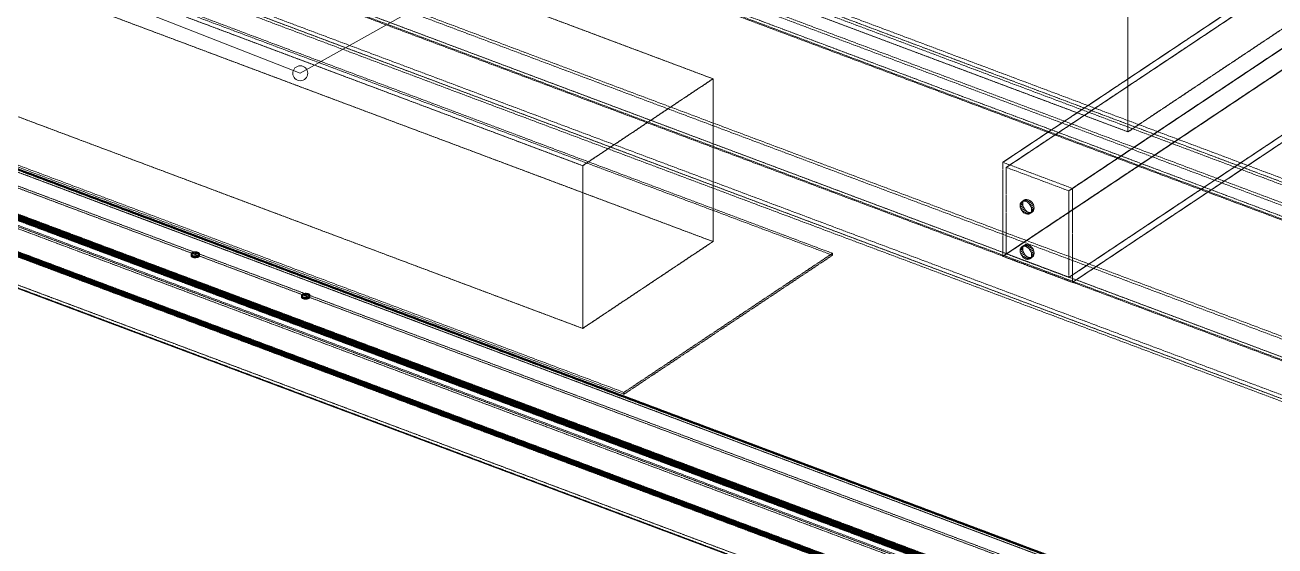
# Model space of a CAD drawing. Header units: millimetres. Extents: x 50 to 612415, y 2 to 4150.
# Drawn here: x 530741 to 531660, y 1483 to 1866 of the extents above; entities that cross this region are included whole.
import ezdxf

# ---------------------------------------------------------------- set-up
doc = ezdxf.new("R2010")
doc.units = ezdxf.units.MM
doc.linetypes.add('DASHED', pattern=[1.524, 1.27, -0.254])
doc.layers.add('DIM', color=7, linetype='Continuous', lineweight=13)
doc.layers.add('HIDDEN', color=8, linetype='DASHED', lineweight=13)

msp = doc.modelspace()

# ---------------------------------------------------------------- linework, layer by layer
at = {"layer": 'DIM'}
msp.add_lwpolyline([(530943.403, 1830.646), (532800, 2870), (532900, 2870)], dxfattribs=at)
at = {"layer": 'DIM', "color": 34, "true_color": 0xa85920}
msp.add_lwpolyline([(530943.403, 1830.646), (530240.731, 2105.558), (530245.522, 2108.752)], dxfattribs=at)
at = {"layer": 'DIM'}
msp.add_circle((530943.403, 1830.646), 5.5, dxfattribs=at)
at = {"layer": 'HIDDEN', "color": 253, "true_color": 0xaab5af}
for p, q in [((529513.529, 2555.506), (531960.617, 1637.848)), ((529513.529, 2555.506), (531960.617, 1637.848)), ((531962.533, 1641.892), (529515.446, 2559.549)), ((531962.533, 1641.892), (529515.446, 2559.549)), ((531962.533, 1639.126), (529515.446, 2556.783)), ((529515.446, 2556.783), (531962.533, 1639.126)), ((531962.533, 1639.126), (529515.446, 2556.783)), ((529515.446, 2556.783), (531962.533, 1639.126)), ((531977.756, 1616.207), (529496.39, 2546.72)), ((531977.756, 1616.207), (529496.39, 2546.72)), ((529498.306, 2547.997), (531979.673, 1617.485)), ((529498.306, 2547.997), (531979.673, 1617.485)), ((529486.7, 2540.386), (531933.787, 1622.728)), ((529486.7, 2540.386), (531933.787, 1622.728)), ((531935.704, 1624.006), (529488.617, 2541.663)), ((529488.617, 2541.663), (531935.704, 1624.006)), ((529488.617, 2541.663), (531935.704, 1624.006)), ((531935.704, 1624.006), (529488.617, 2541.663)), ((531935.704, 1621.239), (529488.617, 2538.897)), ((531935.704, 1621.239), (529488.617, 2538.897)), ((531867.736, 1561.266), (529610.243, 2407.826)), ((531867.736, 1561.266), (529610.243, 2407.826)), ((529608.326, 2406.549), (531865.82, 1559.989)), ((529608.326, 2406.549), (531865.82, 1559.989)), ((531865.82, 1544.775), (529608.326, 2391.335)), ((531865.82, 1544.775), (529608.326, 2391.335)), ((531867.736, 1546.053), (529610.243, 2392.613)), ((529610.243, 2392.613), (531867.736, 1546.053)), ((529610.243, 2392.613), (531867.736, 1546.053)), ((531867.736, 1546.053), (529610.243, 2392.613)), ((529610.243, 2389.847), (531867.736, 1543.287)), ((529610.243, 2389.847), (531867.736, 1543.287)), ((529583.413, 2374.727), (531840.907, 1528.167)), ((529583.413, 2374.727), (531840.907, 1528.167)), ((529583.413, 2371.961), (531840.907, 1525.401)), ((531840.907, 1525.401), (529583.413, 2371.961)), ((529583.413, 2371.961), (531840.907, 1525.401)), ((531840.907, 1525.401), (529583.413, 2371.961)), ((531838.99, 1524.123), (529581.497, 2370.683)), ((531838.99, 1524.123), (529581.497, 2370.683)), ((531659.202, 1413.758), (529157.051, 2352.065)), ((529157.051, 2352.065), (531659.202, 1413.758)), ((531659.466, 1413.928), (529157.385, 2352.208)), ((529157.385, 2352.208), (531659.466, 1413.928)), ((531659.649, 1414.033), (529157.777, 2352.235)), ((529157.777, 2352.235), (531659.649, 1414.033)), ((531659.745, 1414.069), (529158.212, 2352.144)), ((529158.212, 2352.144), (531659.745, 1414.069)), ((531659.749, 1414.034), (529158.672, 2351.938)), ((529158.672, 2351.938), (531659.749, 1414.034)), ((529158.771, 2349.346), (531657.483, 1412.328)), ((531657.483, 1412.328), (529158.771, 2349.346)), ((529158.789, 2349.354), (531657.498, 1412.338)), ((531657.498, 1412.338), (529158.789, 2349.354)), ((529158.81, 2349.356), (531657.509, 1412.345)), ((531657.509, 1412.345), (529158.81, 2349.356)), ((529158.834, 2349.353), (531657.515, 1412.348)), ((531657.515, 1412.348), (529158.834, 2349.353)), ((529158.859, 2349.344), (531657.518, 1412.347)), ((531657.518, 1412.347), (529158.859, 2349.344)), ((529158.885, 2349.33), (531657.515, 1412.343)), ((531657.515, 1412.343), (529158.885, 2349.33)), ((529158.911, 2349.31), (531657.508, 1412.336)), ((531657.508, 1412.336), (529158.911, 2349.31)), ((529158.936, 2349.286), (531657.497, 1412.326)), ((531657.497, 1412.326), (529158.936, 2349.286)), ((529158.96, 2349.259), (531657.482, 1412.313)), ((531657.482, 1412.313), (529158.96, 2349.259)), ((529158.981, 2349.228), (531657.464, 1412.297)), ((531657.464, 1412.297), (529158.981, 2349.228)), ((531659.662, 1413.93), (529159.141, 2351.625)), ((529159.141, 2351.625), (531659.662, 1413.93)), ((531659.486, 1413.761), (529159.6, 2351.218)), ((529159.6, 2351.218), (531659.486, 1413.761)), ((531659.23, 1413.533), (529160.031, 2350.732)), ((529160.031, 2350.732), (531659.23, 1413.533)), ((531658.901, 1413.255), (529160.418, 2350.186)), ((529160.418, 2350.186), (531658.901, 1413.255)), ((529168.61, 2334), (531647.835, 1404.29)), ((531647.835, 1404.29), (529168.61, 2334)), ((531649.273, 1405.248), (529170.047, 2334.958)), ((529170.047, 2334.958), (531649.273, 1405.248)), ((531626.124, 1391.622), (529124.988, 2329.549)), ((529124.988, 2329.549), (531626.124, 1391.622)), ((531626.569, 1391.955), (529125.001, 2330.043)), ((529125.001, 2330.043), (531626.569, 1391.955)), ((529125.061, 2329.004), (531625.669, 1391.276)), ((531625.669, 1391.276), (529125.061, 2329.004)), ((531626.988, 1392.261), (529125.1, 2330.469)), ((529125.1, 2330.469), (531626.988, 1392.261)), ((529125.217, 2328.429), (531625.221, 1390.927)), ((531625.221, 1390.927), (529125.217, 2328.429)), ((531627.367, 1392.529), (529125.282, 2330.811)), ((529125.282, 2330.811), (531627.367, 1392.529)), ((529125.452, 2327.844), (531624.797, 1390.59)), ((531624.797, 1390.59), (529125.452, 2327.844)), ((531627.69, 1392.75), (529125.539, 2331.057)), ((529125.539, 2331.057), (531627.69, 1392.75)), ((529125.756, 2327.27), (531624.41, 1390.275)), ((531624.41, 1390.275), (529125.756, 2327.27)), ((529126.119, 2326.728), (531624.076, 1389.995)), ((531624.076, 1389.995), (529126.119, 2326.728)), ((529126.527, 2326.238), (531623.806, 1389.759)), ((531623.806, 1389.759), (529126.527, 2326.238)), ((529126.966, 2325.818), (531623.61, 1389.576)), ((531623.61, 1389.576), (529126.966, 2325.818)), ((529127.224, 2328.243), (531625.873, 1391.25)), ((531625.873, 1391.25), (529127.224, 2328.243)), ((529127.225, 2328.274), (531625.901, 1391.271)), ((531625.901, 1391.271), (529127.225, 2328.274)), ((531625.844, 1391.228), (529127.229, 2328.209)), ((529127.229, 2328.209), (531625.844, 1391.228)), ((529127.231, 2328.301), (531625.927, 1391.29)), ((531625.927, 1391.29), (529127.231, 2328.301)), ((531625.816, 1391.206), (529127.238, 2328.173)), ((529127.238, 2328.173), (531625.816, 1391.206)), ((529127.242, 2328.322), (531625.95, 1391.306)), ((531625.95, 1391.306), (529127.242, 2328.322)), ((531625.79, 1391.185), (529127.253, 2328.137)), ((529127.253, 2328.137), (531625.79, 1391.185)), ((529127.258, 2328.337), (531625.971, 1391.32)), ((531625.971, 1391.32), (529127.258, 2328.337)), ((531625.766, 1391.166), (529127.272, 2328.101)), ((529127.272, 2328.101), (531625.766, 1391.166)), ((531625.745, 1391.148), (529127.295, 2328.067)), ((529127.295, 2328.067), (531625.745, 1391.148)), ((531625.728, 1391.133), (529127.32, 2328.036)), ((529127.32, 2328.036), (531625.728, 1391.133)), ((531625.716, 1391.122), (529127.348, 2328.01)), ((529127.348, 2328.01), (531625.716, 1391.122)), ((531625.708, 1391.114), (529127.376, 2327.989)), ((529127.376, 2327.989), (531625.708, 1391.114)), ((529127.42, 2325.481), (531623.496, 1389.453)), ((531623.496, 1389.453), (529127.42, 2325.481)), ((529325.486, 2245.305), (531632.771, 1380.073)), ((531632.771, 1380.073), (529325.486, 2245.305)), ((531634.208, 1381.031), (529326.924, 2246.263)), ((529326.924, 2246.263), (531634.208, 1381.031)), ((529350.286, 2237.502), (531610.846, 1389.792)), ((529350.286, 2237.502), (531610.846, 1389.792)), ((531610.526, 1390.91), (529352.522, 2237.662)), ((531610.526, 1390.91), (529352.522, 2237.662)), ((529340.846, 2221.012), (531617.411, 1367.3)), ((531617.411, 1367.3), (529340.846, 2221.012)), ((529340.865, 2220.979), (531617.389, 1367.283)), ((531617.389, 1367.283), (529340.865, 2220.979)), ((531617.2, 1367.141), (529340.865, 2220.767)), ((529340.865, 2220.767), (531617.2, 1367.141)), ((529340.88, 2220.946), (531617.366, 1367.264)), ((531617.366, 1367.264), (529340.88, 2220.946)), ((531617.218, 1367.154), (529340.88, 2220.781)), ((529340.88, 2220.781), (531617.218, 1367.154)), ((529340.891, 2220.913), (531617.34, 1367.244)), ((531617.34, 1367.244), (529340.891, 2220.913)), ((531617.24, 1367.169), (529340.891, 2220.8)), ((529340.891, 2220.8), (531617.24, 1367.169)), ((531617.314, 1367.224), (529340.898, 2220.88)), ((529340.898, 2220.88), (531617.314, 1367.224)), ((531617.263, 1367.186), (529340.898, 2220.823)), ((529340.898, 2220.823), (531617.263, 1367.186)), ((531617.288, 1367.205), (529340.9, 2220.85)), ((529340.9, 2220.85), (531617.288, 1367.205)), ((531618.848, 1368.259), (529342.284, 2221.97)), ((529342.284, 2221.97), (531618.848, 1368.259)), ((531618.506, 1367.978), (529342.579, 2221.451)), ((529342.579, 2221.451), (531618.506, 1367.978)), ((529342.585, 2218.047), (531615.481, 1365.711)), ((531615.481, 1365.711), (529342.585, 2218.047)), ((531618.128, 1367.675), (529342.819, 2220.916)), ((529342.819, 2220.916), (531618.128, 1367.675)), ((529342.823, 2218.269), (531615.775, 1365.912)), ((531615.775, 1365.912), (529342.823, 2218.269)), ((531617.725, 1367.359), (529342.995, 2220.383)), ((529342.995, 2220.383), (531617.725, 1367.359)), ((529342.998, 2218.572), (531616.116, 1366.153)), ((531616.116, 1366.153), (529342.998, 2218.572)), ((529343.104, 2219.867), (531617.31, 1367.039)), ((531617.31, 1367.039), (529343.104, 2219.867)), ((529343.105, 2218.947), (531616.493, 1366.427)), ((531616.493, 1366.427), (529343.105, 2218.947)), ((529343.141, 2219.383), (531616.895, 1366.725)), ((531616.895, 1366.725), (529343.141, 2219.383)), ((529350.286, 2218.139), (531610.846, 1370.43)), ((529350.286, 2218.139), (531610.846, 1370.43)), ((531610.846, 1370.43), (529350.286, 2218.139)), ((531610.846, 1370.43), (529350.286, 2218.139)), ((531610.846, 1369.047), (529350.286, 2216.756)), ((531610.846, 1369.047), (529350.286, 2216.756)), ((529352.522, 2218.299), (531610.526, 1371.548)), ((529352.522, 2218.299), (531610.526, 1371.548)), ((531595.444, 1352.644), (529319.03, 2206.299)), ((529319.03, 2206.299), (531595.444, 1352.644)), ((531595.442, 1352.64), (529319.056, 2206.285)), ((529319.056, 2206.285), (531595.442, 1352.64)), ((531595.444, 1352.64), (529319.08, 2206.277)), ((529319.08, 2206.277), (531595.444, 1352.64)), ((531595.451, 1352.643), (529319.103, 2206.274)), ((529319.103, 2206.274), (531595.451, 1352.643)), ((531595.462, 1352.65), (529319.124, 2206.276)), ((529319.124, 2206.276), (531595.462, 1352.65)), ((531595.477, 1352.659), (529319.142, 2206.285)), ((529319.142, 2206.285), (531595.477, 1352.659)), ((529319.074, 2203.791), (531593.231, 1350.982)), ((529319.074, 2203.791), (531593.231, 1350.982)), ((531593.231, 1350.982), (529319.074, 2203.791)), ((531593.231, 1350.982), (529319.074, 2203.791)), ((529319.48, 2203.572), (531593.201, 1350.926)), ((531593.201, 1350.926), (529319.48, 2203.572)), ((529319.873, 2203.437), (531593.241, 1350.924)), ((531593.241, 1350.924), (529319.873, 2203.437)), ((529320.241, 2203.39), (531593.349, 1350.975)), ((531593.349, 1350.975), (529320.241, 2203.39)), ((529320.574, 2203.434), (531593.523, 1351.078)), ((531593.523, 1351.078), (529320.574, 2203.434)), ((529320.861, 2203.565), (531593.757, 1351.229)), ((531593.757, 1351.229), (529320.861, 2203.565)), ((530057.078, 2177.369), (531334.664, 1698.274)), ((530057.078, 2177.369), (531334.664, 1698.274)), ((531334.664, 1696.891), (530057.078, 2175.986)), ((531334.664, 1696.891), (530057.078, 2175.986)), ((531181.353, 1596.067), (529903.768, 2075.162)), ((531181.353, 1596.067), (529903.768, 2075.162)), ((529903.768, 2073.779), (531181.353, 1594.684)), ((529903.768, 2073.779), (531181.353, 1594.684)), ((531459.867, 1765.174), (531912.132, 2066.684)), ((531912.132, 2066.684), (531459.867, 1765.174)), ((531914.687, 2062.96), (531462.422, 1761.45)), ((531462.422, 1761.45), (531914.687, 2062.96)), ((531508.415, 1744.203), (531960.68, 2045.713)), ((531960.68, 2045.713), (531508.415, 1744.203)), ((531963.236, 2047.521), (531510.97, 1746.01)), ((531510.97, 1746.01), (531963.236, 2047.521)), ((531459.867, 1696.023), (531912.132, 1997.533)), ((531912.132, 1997.533), (531459.867, 1696.023)), ((531914.687, 1999.341), (531462.422, 1697.831)), ((531462.422, 1697.831), (531914.687, 1999.341)), ((531508.415, 1680.583), (531960.68, 1982.093)), ((531960.68, 1982.093), (531508.415, 1680.583)), ((531963.236, 1978.369), (531510.97, 1676.859)), ((531510.97, 1676.859), (531963.236, 1978.369)), ((531459.867, 1696.023), (531459.867, 1765.174)), ((531459.867, 1765.174), (531510.97, 1746.01)), ((531459.867, 1696.023), (531459.867, 1765.174)), ((531459.867, 1765.174), (531510.97, 1746.01)), ((531462.422, 1761.45), (531462.422, 1697.831)), ((531508.415, 1744.203), (531462.422, 1761.45)), ((531462.422, 1761.45), (531462.422, 1697.831)), ((531508.415, 1744.203), (531462.422, 1761.45)), ((531510.97, 1746.01), (531510.97, 1676.859)), ((531510.97, 1746.01), (531510.97, 1676.859)), ((531475.06, 1736.793), (531473.144, 1735.515)), ((531473.144, 1735.515), (531475.06, 1736.793)), ((531475.73, 1737.487), (531473.814, 1736.209)), ((531473.814, 1736.209), (531475.73, 1737.487)), ((531474.639, 1735.85), (531475.06, 1736.793)), ((531474.639, 1735.85), (531475.06, 1736.793)), ((531476.603, 1737.884), (531474.687, 1736.607)), ((531474.687, 1736.607), (531476.603, 1737.884)), ((531475.06, 1736.793), (531475.73, 1737.487)), ((531475.06, 1736.793), (531475.73, 1737.487)), ((531477.62, 1737.959), (531475.704, 1736.682)), ((531475.704, 1736.682), (531477.62, 1737.959)), ((531475.73, 1737.487), (531476.603, 1737.884)), ((531475.73, 1737.487), (531476.603, 1737.884)), ((531476.603, 1737.884), (531477.62, 1737.959)), ((531476.603, 1737.884), (531477.62, 1737.959)), ((531478.711, 1737.705), (531476.795, 1736.428)), ((531476.795, 1736.428), (531478.711, 1737.705)), ((531477.62, 1737.959), (531478.711, 1737.705)), ((531477.62, 1737.959), (531478.711, 1737.705)), ((531479.802, 1737.141), (531477.886, 1735.863)), ((531477.886, 1735.863), (531479.802, 1737.141)), ((531478.711, 1737.705), (531479.802, 1737.141)), ((531478.711, 1737.705), (531479.802, 1737.141)), ((531479.802, 1737.141), (531480.819, 1736.303)), ((531479.802, 1737.141), (531480.819, 1736.303)), ((531508.415, 1680.583), (531508.415, 1744.203)), ((531508.415, 1680.583), (531508.415, 1744.203)), ((531474.495, 1734.722), (531472.579, 1733.445)), ((531472.579, 1733.445), (531474.495, 1734.722)), ((531472.723, 1734.572), (531472.579, 1733.445)), ((531472.723, 1734.572), (531472.579, 1733.445)), ((531472.579, 1733.445), (531472.723, 1732.21)), ((531472.579, 1733.445), (531472.723, 1732.21)), ((531474.639, 1735.85), (531472.723, 1734.572)), ((531472.723, 1734.572), (531474.639, 1735.85)), ((531473.144, 1735.515), (531472.723, 1734.572)), ((531473.144, 1735.515), (531472.723, 1734.572)), ((531474.639, 1733.487), (531472.723, 1732.21)), ((531472.723, 1732.21), (531474.639, 1733.487)), ((531472.723, 1732.21), (531473.144, 1730.951)), ((531472.723, 1732.21), (531473.144, 1730.951)), ((531473.814, 1736.209), (531473.144, 1735.515)), ((531473.814, 1736.209), (531473.144, 1735.515)), ((531475.06, 1732.229), (531473.144, 1730.951)), ((531473.144, 1730.951), (531475.06, 1732.229)), ((531473.144, 1730.951), (531473.814, 1729.755)), ((531473.144, 1730.951), (531473.814, 1729.755)), ((531474.687, 1736.607), (531473.814, 1736.209)), ((531474.687, 1736.607), (531473.814, 1736.209)), ((531473.814, 1729.755), (531475.73, 1731.032)), ((531475.73, 1731.032), (531473.814, 1729.755)), ((531473.814, 1729.755), (531474.687, 1728.702)), ((531473.814, 1729.755), (531474.687, 1728.702)), ((531474.495, 1734.722), (531474.639, 1735.85)), ((531474.495, 1734.722), (531474.639, 1735.85)), ((531474.639, 1733.487), (531474.495, 1734.722)), ((531474.639, 1733.487), (531474.495, 1734.722)), ((531475.06, 1732.229), (531474.639, 1733.487)), ((531475.06, 1732.229), (531474.639, 1733.487)), ((531475.704, 1736.682), (531474.687, 1736.607)), ((531475.704, 1736.682), (531474.687, 1736.607)), ((531474.687, 1728.702), (531476.603, 1729.979)), ((531476.603, 1729.979), (531474.687, 1728.702)), ((531474.687, 1728.702), (531475.704, 1727.865)), ((531474.687, 1728.702), (531475.704, 1727.865)), ((531475.73, 1731.032), (531475.06, 1732.229)), ((531475.73, 1731.032), (531475.06, 1732.229)), ((531476.795, 1736.428), (531475.704, 1736.682)), ((531476.795, 1736.428), (531475.704, 1736.682)), ((531475.704, 1727.865), (531477.62, 1729.142)), ((531477.62, 1729.142), (531475.704, 1727.865)), ((531475.704, 1727.865), (531476.795, 1727.3)), ((531475.704, 1727.865), (531476.795, 1727.3)), ((531476.603, 1729.979), (531475.73, 1731.032)), ((531476.603, 1729.979), (531475.73, 1731.032)), ((531477.62, 1729.142), (531476.603, 1729.979)), ((531477.62, 1729.142), (531476.603, 1729.979)), ((531477.886, 1735.863), (531476.795, 1736.428)), ((531477.886, 1735.863), (531476.795, 1736.428)), ((531476.795, 1727.3), (531478.711, 1728.577)), ((531478.711, 1728.577), (531476.795, 1727.3)), ((531478.711, 1728.577), (531477.62, 1729.142)), ((531478.711, 1728.577), (531477.62, 1729.142)), ((531478.903, 1735.026), (531477.886, 1735.863)), ((531478.903, 1735.026), (531477.886, 1735.863)), ((531477.886, 1727.046), (531479.802, 1728.324)), ((531479.802, 1728.324), (531477.886, 1727.046)), ((531479.802, 1728.324), (531478.711, 1728.577)), ((531479.802, 1728.324), (531478.711, 1728.577)), ((531480.819, 1736.303), (531478.903, 1735.026)), ((531478.903, 1735.026), (531480.819, 1736.303)), ((531479.776, 1733.973), (531478.903, 1735.026)), ((531479.776, 1733.973), (531478.903, 1735.026)), ((531478.903, 1727.121), (531480.819, 1728.398)), ((531480.819, 1728.398), (531478.903, 1727.121)), ((531478.903, 1727.121), (531479.776, 1727.519)), ((531478.903, 1727.121), (531479.776, 1727.519)), ((531481.692, 1735.251), (531479.776, 1733.973)), ((531479.776, 1733.973), (531481.692, 1735.251)), ((531480.446, 1732.777), (531479.776, 1733.973)), ((531480.446, 1732.777), (531479.776, 1733.973)), ((531479.776, 1727.519), (531481.692, 1728.796)), ((531481.692, 1728.796), (531479.776, 1727.519)), ((531479.776, 1727.519), (531480.446, 1728.213)), ((531479.776, 1727.519), (531480.446, 1728.213)), ((531480.819, 1728.398), (531479.802, 1728.324)), ((531480.819, 1728.398), (531479.802, 1728.324)), ((531480.446, 1732.777), (531482.362, 1734.054)), ((531482.362, 1734.054), (531480.446, 1732.777)), ((531480.867, 1731.518), (531480.446, 1732.777)), ((531480.867, 1731.518), (531480.446, 1732.777)), ((531480.446, 1728.213), (531482.362, 1729.49)), ((531482.362, 1729.49), (531480.446, 1728.213)), ((531480.446, 1728.213), (531480.867, 1729.155)), ((531480.446, 1728.213), (531480.867, 1729.155)), ((531480.819, 1736.303), (531481.692, 1735.251)), ((531480.819, 1736.303), (531481.692, 1735.251)), ((531481.692, 1728.796), (531480.819, 1728.398)), ((531481.692, 1728.796), (531480.819, 1728.398)), ((531480.867, 1731.518), (531482.784, 1732.796)), ((531482.784, 1732.796), (531480.867, 1731.518)), ((531481.011, 1730.283), (531480.867, 1731.518)), ((531481.011, 1730.283), (531480.867, 1731.518)), ((531480.867, 1729.155), (531482.784, 1730.433)), ((531482.784, 1730.433), (531480.867, 1729.155)), ((531480.867, 1729.155), (531481.011, 1730.283)), ((531480.867, 1729.155), (531481.011, 1730.283)), ((531481.011, 1730.283), (531482.927, 1731.56)), ((531482.927, 1731.56), (531481.011, 1730.283)), ((531481.692, 1735.251), (531482.362, 1734.054)), ((531481.692, 1735.251), (531482.362, 1734.054)), ((531482.362, 1729.49), (531481.692, 1728.796)), ((531482.362, 1729.49), (531481.692, 1728.796)), ((531482.362, 1734.054), (531482.784, 1732.796)), ((531482.362, 1734.054), (531482.784, 1732.796)), ((531482.784, 1730.433), (531482.362, 1729.49)), ((531482.784, 1730.433), (531482.362, 1729.49)), ((531482.784, 1732.796), (531482.927, 1731.56)), ((531482.784, 1732.796), (531482.927, 1731.56)), ((531482.927, 1731.56), (531482.784, 1730.433)), ((531482.927, 1731.56), (531482.784, 1730.433)), ((531476.795, 1727.3), (531477.886, 1727.046)), ((531476.795, 1727.3), (531477.886, 1727.046)), ((531477.886, 1727.046), (531478.903, 1727.121)), ((531477.886, 1727.046), (531478.903, 1727.121)), ((531474.495, 1701.53), (531472.579, 1700.252)), ((531472.579, 1700.252), (531474.495, 1701.53)), ((531472.723, 1701.38), (531472.579, 1700.252)), ((531472.723, 1701.38), (531472.579, 1700.252)), ((531472.579, 1700.252), (531472.723, 1699.017)), ((531472.579, 1700.252), (531472.723, 1699.017)), ((531474.639, 1702.657), (531472.723, 1701.38)), ((531472.723, 1701.38), (531474.639, 1702.657)), ((531473.144, 1702.322), (531472.723, 1701.38)), ((531473.144, 1702.322), (531472.723, 1701.38)), ((531474.639, 1700.295), (531472.723, 1699.017)), ((531472.723, 1699.017), (531474.639, 1700.295)), ((531475.06, 1703.6), (531473.144, 1702.322)), ((531473.144, 1702.322), (531475.06, 1703.6)), ((531473.814, 1703.016), (531473.144, 1702.322)), ((531473.814, 1703.016), (531473.144, 1702.322)), ((531475.73, 1704.294), (531473.814, 1703.016)), ((531473.814, 1703.016), (531475.73, 1704.294)), ((531474.687, 1703.414), (531473.814, 1703.016)), ((531474.687, 1703.414), (531473.814, 1703.016)), ((531474.495, 1701.53), (531474.639, 1702.657)), ((531474.495, 1701.53), (531474.639, 1702.657)), ((531474.639, 1700.295), (531474.495, 1701.53)), ((531474.639, 1700.295), (531474.495, 1701.53)), ((531474.639, 1702.657), (531475.06, 1703.6)), ((531474.639, 1702.657), (531475.06, 1703.6)), ((531475.06, 1699.036), (531474.639, 1700.295)), ((531475.06, 1699.036), (531474.639, 1700.295)), ((531476.603, 1704.692), (531474.687, 1703.414)), ((531474.687, 1703.414), (531476.603, 1704.692)), ((531475.704, 1703.489), (531474.687, 1703.414)), ((531475.704, 1703.489), (531474.687, 1703.414)), ((531475.06, 1703.6), (531475.73, 1704.294)), ((531475.06, 1703.6), (531475.73, 1704.294)), ((531477.62, 1704.766), (531475.704, 1703.489)), ((531475.704, 1703.489), (531477.62, 1704.766)), ((531476.795, 1703.235), (531475.704, 1703.489)), ((531476.795, 1703.235), (531475.704, 1703.489)), ((531475.73, 1704.294), (531476.603, 1704.692)), ((531475.73, 1704.294), (531476.603, 1704.692)), ((531476.603, 1704.692), (531477.62, 1704.766)), ((531476.603, 1704.692), (531477.62, 1704.766)), ((531478.711, 1704.513), (531476.795, 1703.235)), ((531476.795, 1703.235), (531478.711, 1704.513)), ((531477.886, 1702.67), (531476.795, 1703.235)), ((531477.886, 1702.67), (531476.795, 1703.235)), ((531477.62, 1704.766), (531478.711, 1704.513)), ((531477.62, 1704.766), (531478.711, 1704.513)), ((531479.802, 1703.948), (531477.886, 1702.67)), ((531477.886, 1702.67), (531479.802, 1703.948)), ((531478.903, 1701.833), (531477.886, 1702.67)), ((531478.903, 1701.833), (531477.886, 1702.67)), ((531478.711, 1704.513), (531479.802, 1703.948)), ((531478.711, 1704.513), (531479.802, 1703.948)), ((531480.819, 1703.111), (531478.903, 1701.833)), ((531478.903, 1701.833), (531480.819, 1703.111)), ((531479.776, 1700.78), (531478.903, 1701.833)), ((531479.776, 1700.78), (531478.903, 1701.833)), ((531481.692, 1702.058), (531479.776, 1700.78)), ((531479.776, 1700.78), (531481.692, 1702.058)), ((531480.446, 1699.584), (531479.776, 1700.78)), ((531480.446, 1699.584), (531479.776, 1700.78)), ((531479.802, 1703.948), (531480.819, 1703.111)), ((531479.802, 1703.948), (531480.819, 1703.111)), ((531480.446, 1699.584), (531482.362, 1700.862)), ((531482.362, 1700.862), (531480.446, 1699.584)), ((531480.819, 1703.111), (531481.692, 1702.058)), ((531480.819, 1703.111), (531481.692, 1702.058)), ((531481.692, 1702.058), (531482.362, 1700.862)), ((531481.692, 1702.058), (531482.362, 1700.862)), ((531482.362, 1700.862), (531482.784, 1699.603)), ((531482.362, 1700.862), (531482.784, 1699.603)), ((530863.224, 1698.048), (530863.421, 1698.432)), ((530863.224, 1698.048), (530863.421, 1698.432)), ((530863.233, 1697.652), (530863.224, 1698.048)), ((530863.224, 1696.665), (530863.224, 1698.048)), ((530863.233, 1697.652), (530863.224, 1698.048)), ((530863.224, 1698.048), (530863.224, 1696.665)), ((530863.421, 1697.049), (530863.224, 1696.665)), ((530863.421, 1697.049), (530863.224, 1696.665)), ((530863.224, 1696.665), (530863.233, 1696.269)), ((530863.224, 1696.665), (530863.233, 1696.269)), ((530863.447, 1697.271), (530863.233, 1697.652)), ((530863.233, 1696.269), (530863.233, 1697.652)), ((530863.447, 1697.271), (530863.233, 1697.652)), ((530863.233, 1697.652), (530863.233, 1696.269)), ((530863.233, 1696.269), (530863.447, 1695.888)), ((530863.233, 1696.269), (530863.447, 1695.888)), ((530863.421, 1698.432), (530863.809, 1698.777)), ((530863.421, 1698.432), (530863.809, 1698.777)), ((530863.421, 1697.049), (530863.421, 1698.432)), ((530863.421, 1698.432), (530863.421, 1697.049)), ((530863.809, 1697.394), (530863.421, 1697.049)), ((530863.809, 1697.394), (530863.421, 1697.049)), ((530863.85, 1696.93), (530863.447, 1697.271)), ((530863.447, 1695.888), (530863.447, 1697.271)), ((530863.85, 1696.93), (530863.447, 1697.271)), ((530863.447, 1697.271), (530863.447, 1695.888)), ((530863.447, 1695.888), (530863.85, 1695.547)), ((530863.447, 1695.888), (530863.85, 1695.547)), ((530863.809, 1698.777), (530864.363, 1699.06)), ((530863.809, 1698.777), (530864.363, 1699.06)), ((530863.809, 1697.394), (530863.809, 1698.777)), ((530863.809, 1698.777), (530863.809, 1697.394)), ((530864.363, 1697.677), (530863.809, 1697.394)), ((530864.363, 1697.677), (530863.809, 1697.394)), ((530864.416, 1696.653), (530863.85, 1696.93)), ((530863.85, 1695.547), (530863.85, 1696.93)), ((530864.416, 1696.653), (530863.85, 1696.93)), ((530863.85, 1696.93), (530863.85, 1695.547)), ((530863.85, 1695.547), (530864.416, 1695.27)), ((530863.85, 1695.547), (530864.416, 1695.27)), ((530864.363, 1699.06), (530865.045, 1699.262)), ((530864.363, 1699.06), (530865.045, 1699.262)), ((530864.363, 1697.677), (530864.363, 1699.06)), ((530864.363, 1699.06), (530864.363, 1697.677)), ((530865.045, 1697.879), (530864.363, 1697.677)), ((530865.045, 1697.879), (530864.363, 1697.677)), ((530864.416, 1695.27), (530864.416, 1696.653)), ((530865.107, 1696.459), (530864.416, 1696.653)), ((530864.416, 1696.653), (530864.416, 1695.27)), ((530865.107, 1696.459), (530864.416, 1696.653)), ((530864.416, 1695.27), (530865.107, 1695.076)), ((530864.416, 1695.27), (530865.107, 1695.076)), ((530865.045, 1699.262), (530865.808, 1699.369)), ((530865.045, 1699.262), (530865.808, 1699.369)), ((530865.045, 1697.879), (530865.045, 1699.262)), ((530865.045, 1699.262), (530865.045, 1697.879)), ((530865.808, 1697.986), (530865.045, 1697.879)), ((530865.808, 1697.986), (530865.045, 1697.879)), ((530865.107, 1695.076), (530865.107, 1696.459)), ((530865.874, 1696.361), (530865.107, 1696.459)), ((530865.107, 1696.459), (530865.107, 1695.076)), ((530865.874, 1696.361), (530865.107, 1696.459)), ((530865.107, 1695.076), (530865.874, 1694.978)), ((530865.107, 1695.076), (530865.874, 1694.978)), ((530865.808, 1699.369), (530866.6, 1699.373)), ((530865.808, 1699.369), (530866.6, 1699.373)), ((530865.808, 1697.986), (530865.808, 1699.369)), ((530865.808, 1699.369), (530865.808, 1697.986)), ((530866.6, 1697.99), (530865.808, 1697.986)), ((530866.6, 1697.99), (530865.808, 1697.986)), ((530866.666, 1696.365), (530865.874, 1696.361)), ((530866.666, 1696.365), (530865.874, 1696.361)), ((530865.874, 1694.978), (530865.874, 1696.361)), ((530865.874, 1696.361), (530865.874, 1694.978)), ((530865.874, 1694.978), (530866.666, 1694.982)), ((530865.874, 1694.978), (530866.666, 1694.982)), ((530866.6, 1699.373), (530867.367, 1699.275)), ((530866.6, 1699.373), (530866.6, 1697.99)), ((530866.6, 1697.99), (530866.6, 1699.373)), ((530866.6, 1699.373), (530867.367, 1699.275)), ((530867.367, 1697.892), (530866.6, 1697.99)), ((530867.367, 1697.892), (530866.6, 1697.99)), ((530867.429, 1696.472), (530866.666, 1696.365)), ((530867.429, 1696.472), (530866.666, 1696.365)), ((530866.666, 1696.365), (530866.666, 1694.982)), ((530866.666, 1694.982), (530866.666, 1696.365)), ((530866.666, 1694.982), (530867.429, 1695.089)), ((530866.666, 1694.982), (530867.429, 1695.089)), ((530867.367, 1699.275), (530868.057, 1699.08)), ((530867.367, 1699.275), (530867.367, 1697.892)), ((530867.367, 1697.892), (530867.367, 1699.275)), ((530867.367, 1699.275), (530868.057, 1699.08)), ((530868.057, 1697.697), (530867.367, 1697.892)), ((530868.057, 1697.697), (530867.367, 1697.892)), ((530868.11, 1696.673), (530867.429, 1696.472)), ((530868.11, 1696.673), (530867.429, 1696.472)), ((530867.429, 1696.472), (530867.429, 1695.089)), ((530867.429, 1695.089), (530867.429, 1696.472)), ((530867.429, 1695.089), (530868.11, 1695.29)), ((530867.429, 1695.089), (530868.11, 1695.29)), ((530868.057, 1699.08), (530868.057, 1697.697)), ((530868.057, 1697.697), (530868.057, 1699.08)), ((530868.057, 1699.08), (530868.624, 1698.804)), ((530868.057, 1699.08), (530868.624, 1698.804)), ((530868.624, 1697.42), (530868.057, 1697.697)), ((530868.624, 1697.42), (530868.057, 1697.697)), ((530868.664, 1696.956), (530868.11, 1696.673)), ((530868.664, 1696.956), (530868.11, 1696.673)), ((530868.11, 1696.673), (530868.11, 1695.29)), ((530868.11, 1695.29), (530868.11, 1696.673)), ((530868.11, 1695.29), (530868.664, 1695.573)), ((530868.11, 1695.29), (530868.664, 1695.573)), ((530868.624, 1698.804), (530868.624, 1697.42)), ((530868.624, 1697.42), (530868.624, 1698.804)), ((530868.624, 1698.804), (530869.027, 1698.463)), ((530868.624, 1698.804), (530869.027, 1698.463)), ((530869.027, 1697.08), (530868.624, 1697.42)), ((530869.027, 1697.08), (530868.624, 1697.42)), ((530869.053, 1697.302), (530868.664, 1696.956)), ((530869.053, 1697.302), (530868.664, 1696.956)), ((530868.664, 1696.956), (530868.664, 1695.573)), ((530868.664, 1695.573), (530868.664, 1696.956)), ((530868.664, 1695.573), (530869.053, 1695.919)), ((530868.664, 1695.573), (530869.053, 1695.919)), ((530869.027, 1698.463), (530869.027, 1697.08)), ((530869.027, 1697.08), (530869.027, 1698.463)), ((530869.027, 1698.463), (530869.241, 1698.081)), ((530869.027, 1698.463), (530869.241, 1698.081)), ((530869.241, 1696.698), (530869.027, 1697.08)), ((530869.241, 1696.698), (530869.027, 1697.08)), ((530869.249, 1697.685), (530869.053, 1697.302)), ((530869.249, 1697.685), (530869.053, 1697.302)), ((530869.053, 1697.302), (530869.053, 1695.919)), ((530869.053, 1695.919), (530869.053, 1697.302)), ((530869.053, 1695.919), (530869.249, 1696.302)), ((530869.053, 1695.919), (530869.249, 1696.302)), ((530869.241, 1698.081), (530869.241, 1696.698)), ((530869.241, 1696.698), (530869.241, 1698.081)), ((530869.241, 1698.081), (530869.249, 1697.685)), ((530869.241, 1698.081), (530869.249, 1697.685)), ((530869.249, 1696.302), (530869.241, 1696.698)), ((530869.249, 1696.302), (530869.241, 1696.698)), ((530869.249, 1697.685), (530869.249, 1696.302)), ((530869.249, 1696.302), (530869.249, 1697.685)), ((531334.664, 1698.274), (531181.353, 1596.067)), ((531334.664, 1698.274), (531181.353, 1596.067)), ((531181.353, 1594.684), (531334.664, 1696.891)), ((531181.353, 1594.684), (531334.664, 1696.891)), ((531334.664, 1698.274), (531334.664, 1696.891)), ((531334.664, 1696.891), (531334.664, 1698.274)), ((531510.97, 1676.859), (531459.867, 1696.023)), ((531510.97, 1676.859), (531459.867, 1696.023)), ((531462.422, 1697.831), (531508.415, 1680.583)), ((531462.422, 1697.831), (531508.415, 1680.583)), ((531472.723, 1699.017), (531473.144, 1697.758)), ((531472.723, 1699.017), (531473.144, 1697.758)), ((531475.06, 1699.036), (531473.144, 1697.758)), ((531473.144, 1697.758), (531475.06, 1699.036)), ((531473.144, 1697.758), (531473.814, 1696.562)), ((531473.144, 1697.758), (531473.814, 1696.562)), ((531473.814, 1696.562), (531475.73, 1697.839)), ((531475.73, 1697.839), (531473.814, 1696.562)), ((531473.814, 1696.562), (531474.687, 1695.509)), ((531473.814, 1696.562), (531474.687, 1695.509)), ((531474.687, 1695.509), (531476.603, 1696.787)), ((531476.603, 1696.787), (531474.687, 1695.509)), ((531474.687, 1695.509), (531475.704, 1694.672)), ((531474.687, 1695.509), (531475.704, 1694.672)), ((531475.73, 1697.839), (531475.06, 1699.036)), ((531475.73, 1697.839), (531475.06, 1699.036)), ((531475.704, 1694.672), (531477.62, 1695.949)), ((531477.62, 1695.949), (531475.704, 1694.672)), ((531475.704, 1694.672), (531476.795, 1694.107)), ((531475.704, 1694.672), (531476.795, 1694.107)), ((531476.603, 1696.787), (531475.73, 1697.839)), ((531476.603, 1696.787), (531475.73, 1697.839)), ((531477.62, 1695.949), (531476.603, 1696.787)), ((531477.62, 1695.949), (531476.603, 1696.787)), ((531476.795, 1694.107), (531478.711, 1695.385)), ((531478.711, 1695.385), (531476.795, 1694.107)), ((531476.795, 1694.107), (531477.886, 1693.854)), ((531476.795, 1694.107), (531477.886, 1693.854)), ((531478.711, 1695.385), (531477.62, 1695.949)), ((531478.711, 1695.385), (531477.62, 1695.949)), ((531477.886, 1693.854), (531479.802, 1695.131)), ((531479.802, 1695.131), (531477.886, 1693.854)), ((531477.886, 1693.854), (531478.903, 1693.928)), ((531477.886, 1693.854), (531478.903, 1693.928)), ((531479.802, 1695.131), (531478.711, 1695.385)), ((531479.802, 1695.131), (531478.711, 1695.385)), ((531478.903, 1693.928), (531480.819, 1695.206)), ((531480.819, 1695.206), (531478.903, 1693.928)), ((531478.903, 1693.928), (531479.776, 1694.326)), ((531478.903, 1693.928), (531479.776, 1694.326)), ((531479.776, 1694.326), (531481.692, 1695.604)), ((531481.692, 1695.604), (531479.776, 1694.326)), ((531479.776, 1694.326), (531480.446, 1695.02)), ((531479.776, 1694.326), (531480.446, 1695.02)), ((531480.819, 1695.206), (531479.802, 1695.131)), ((531480.819, 1695.206), (531479.802, 1695.131)), ((531480.867, 1698.325), (531480.446, 1699.584)), ((531480.867, 1698.325), (531480.446, 1699.584)), ((531480.446, 1695.02), (531482.362, 1696.298)), ((531482.362, 1696.298), (531480.446, 1695.02)), ((531480.446, 1695.02), (531480.867, 1695.963)), ((531480.446, 1695.02), (531480.867, 1695.963)), ((531481.692, 1695.604), (531480.819, 1695.206)), ((531481.692, 1695.604), (531480.819, 1695.206)), ((531480.867, 1698.325), (531482.784, 1699.603)), ((531482.784, 1699.603), (531480.867, 1698.325)), ((531481.011, 1697.09), (531480.867, 1698.325)), ((531481.011, 1697.09), (531480.867, 1698.325)), ((531480.867, 1695.963), (531482.784, 1697.24)), ((531482.784, 1697.24), (531480.867, 1695.963)), ((531480.867, 1695.963), (531481.011, 1697.09)), ((531480.867, 1695.963), (531481.011, 1697.09)), ((531481.011, 1697.09), (531482.927, 1698.368)), ((531482.927, 1698.368), (531481.011, 1697.09)), ((531482.362, 1696.298), (531481.692, 1695.604)), ((531482.362, 1696.298), (531481.692, 1695.604)), ((531482.784, 1697.24), (531482.362, 1696.298)), ((531482.784, 1697.24), (531482.362, 1696.298)), ((531482.784, 1699.603), (531482.927, 1698.368)), ((531482.784, 1699.603), (531482.927, 1698.368)), ((531482.927, 1698.368), (531482.784, 1697.24)), ((531482.927, 1698.368), (531482.784, 1697.24)), ((530944.351, 1667.626), (530944.548, 1668.009)), ((530944.351, 1667.626), (530944.548, 1668.009)), ((530944.36, 1667.23), (530944.351, 1667.626)), ((530944.351, 1666.243), (530944.351, 1667.626)), ((530944.36, 1667.23), (530944.351, 1667.626)), ((530944.351, 1667.626), (530944.351, 1666.243)), ((530944.548, 1666.626), (530944.351, 1666.243)), ((530944.548, 1666.626), (530944.351, 1666.243)), ((530944.351, 1666.243), (530944.36, 1665.847)), ((530944.351, 1666.243), (530944.36, 1665.847)), ((530944.573, 1666.848), (530944.36, 1667.23)), ((530944.36, 1665.847), (530944.36, 1667.23)), ((530944.573, 1666.848), (530944.36, 1667.23)), ((530944.36, 1667.23), (530944.36, 1665.847)), ((530944.36, 1665.847), (530944.573, 1665.465)), ((530944.36, 1665.847), (530944.573, 1665.465)), ((530944.548, 1668.009), (530944.936, 1668.355)), ((530944.548, 1668.009), (530944.936, 1668.355)), ((530944.548, 1666.626), (530944.548, 1668.009)), ((530944.548, 1668.009), (530944.548, 1666.626)), ((530944.936, 1666.972), (530944.548, 1666.626)), ((530944.936, 1666.972), (530944.548, 1666.626)), ((530944.977, 1666.508), (530944.573, 1666.848)), ((530944.573, 1665.465), (530944.573, 1666.848)), ((530944.977, 1666.508), (530944.573, 1666.848)), ((530944.573, 1666.848), (530944.573, 1665.465)), ((530944.573, 1665.465), (530944.977, 1665.124)), ((530944.573, 1665.465), (530944.977, 1665.124)), ((530944.936, 1668.355), (530945.49, 1668.638)), ((530944.936, 1668.355), (530945.49, 1668.638)), ((530944.936, 1666.972), (530944.936, 1668.355)), ((530944.936, 1668.355), (530944.936, 1666.972)), ((530945.49, 1667.255), (530944.936, 1666.972)), ((530945.49, 1667.255), (530944.936, 1666.972)), ((530945.543, 1666.231), (530944.977, 1666.508)), ((530944.977, 1665.124), (530944.977, 1666.508)), ((530945.543, 1666.231), (530944.977, 1666.508)), ((530944.977, 1666.508), (530944.977, 1665.124)), ((530944.977, 1665.124), (530945.543, 1664.848)), ((530944.977, 1665.124), (530945.543, 1664.848)), ((530945.49, 1668.638), (530946.172, 1668.839)), ((530945.49, 1668.638), (530946.172, 1668.839)), ((530945.49, 1667.255), (530945.49, 1668.638)), ((530945.49, 1668.638), (530945.49, 1667.255)), ((530946.172, 1667.456), (530945.49, 1667.255)), ((530946.172, 1667.456), (530945.49, 1667.255)), ((530945.543, 1664.848), (530945.543, 1666.231)), ((530946.233, 1666.036), (530945.543, 1666.231)), ((530945.543, 1666.231), (530945.543, 1664.848)), ((530946.233, 1666.036), (530945.543, 1666.231)), ((530945.543, 1664.848), (530946.233, 1664.653)), ((530945.543, 1664.848), (530946.233, 1664.653)), ((530946.172, 1668.839), (530946.934, 1668.946)), ((530946.172, 1668.839), (530946.934, 1668.946)), ((530946.172, 1667.456), (530946.172, 1668.839)), ((530946.172, 1668.839), (530946.172, 1667.456)), ((530946.934, 1667.563), (530946.172, 1667.456)), ((530946.934, 1667.563), (530946.172, 1667.456)), ((530946.233, 1664.653), (530946.233, 1666.036)), ((530947.001, 1665.938), (530946.233, 1666.036)), ((530946.233, 1666.036), (530946.233, 1664.653)), ((530947.001, 1665.938), (530946.233, 1666.036)), ((530946.233, 1664.653), (530947.001, 1664.555)), ((530946.233, 1664.653), (530947.001, 1664.555)), ((530946.934, 1668.946), (530947.726, 1668.951)), ((530946.934, 1668.946), (530947.726, 1668.951)), ((530946.934, 1667.563), (530946.934, 1668.946)), ((530946.934, 1668.946), (530946.934, 1667.563)), ((530947.726, 1667.567), (530946.934, 1667.563)), ((530947.726, 1667.567), (530946.934, 1667.563)), ((530947.793, 1665.942), (530947.001, 1665.938)), ((530947.793, 1665.942), (530947.001, 1665.938)), ((530947.001, 1664.555), (530947.001, 1665.938)), ((530947.001, 1665.938), (530947.001, 1664.555)), ((530947.001, 1664.555), (530947.793, 1664.559)), ((530947.001, 1664.555), (530947.793, 1664.559)), ((530947.726, 1668.951), (530948.494, 1668.852)), ((530947.726, 1668.951), (530947.726, 1667.567)), ((530947.726, 1667.567), (530947.726, 1668.951)), ((530947.726, 1668.951), (530948.494, 1668.852)), ((530948.494, 1667.469), (530947.726, 1667.567)), ((530948.494, 1667.469), (530947.726, 1667.567)), ((530948.555, 1666.049), (530947.793, 1665.942)), ((530948.555, 1666.049), (530947.793, 1665.942)), ((530947.793, 1665.942), (530947.793, 1664.559)), ((530947.793, 1664.559), (530947.793, 1665.942)), ((530947.793, 1664.559), (530948.555, 1664.666)), ((530947.793, 1664.559), (530948.555, 1664.666)), ((530948.494, 1668.852), (530949.184, 1668.658)), ((530948.494, 1668.852), (530948.494, 1667.469)), ((530948.494, 1667.469), (530948.494, 1668.852)), ((530948.494, 1668.852), (530949.184, 1668.658)), ((530949.184, 1667.275), (530948.494, 1667.469)), ((530949.184, 1667.275), (530948.494, 1667.469)), ((530949.237, 1666.251), (530948.555, 1666.049)), ((530949.237, 1666.251), (530948.555, 1666.049)), ((530948.555, 1666.049), (530948.555, 1664.666)), ((530948.555, 1664.666), (530948.555, 1666.049)), ((530948.555, 1664.666), (530949.237, 1664.868)), ((530948.555, 1664.666), (530949.237, 1664.868)), ((530949.184, 1668.658), (530949.184, 1667.275)), ((530949.184, 1667.275), (530949.184, 1668.658)), ((530949.184, 1668.658), (530949.75, 1668.381)), ((530949.184, 1668.658), (530949.75, 1668.381)), ((530949.75, 1666.998), (530949.184, 1667.275)), ((530949.75, 1666.998), (530949.184, 1667.275)), ((530949.791, 1666.534), (530949.237, 1666.251)), ((530949.791, 1666.534), (530949.237, 1666.251)), ((530949.237, 1666.251), (530949.237, 1664.868)), ((530949.237, 1664.868), (530949.237, 1666.251)), ((530949.237, 1664.868), (530949.791, 1665.151)), ((530949.237, 1664.868), (530949.791, 1665.151)), ((530949.75, 1668.381), (530949.75, 1666.998)), ((530949.75, 1666.998), (530949.75, 1668.381)), ((530949.75, 1668.381), (530950.154, 1668.04)), ((530949.75, 1668.381), (530950.154, 1668.04)), ((530950.154, 1666.657), (530949.75, 1666.998)), ((530950.154, 1666.657), (530949.75, 1666.998)), ((530950.179, 1666.879), (530949.791, 1666.534)), ((530950.179, 1666.879), (530949.791, 1666.534)), ((530949.791, 1666.534), (530949.791, 1665.151)), ((530949.791, 1665.151), (530949.791, 1666.534)), ((530949.791, 1665.151), (530950.179, 1665.496)), ((530949.791, 1665.151), (530950.179, 1665.496)), ((530950.154, 1668.04), (530950.154, 1666.657)), ((530950.154, 1666.657), (530950.154, 1668.04)), ((530950.154, 1668.04), (530950.367, 1667.659)), ((530950.154, 1668.04), (530950.367, 1667.659)), ((530950.367, 1666.276), (530950.154, 1666.657)), ((530950.367, 1666.276), (530950.154, 1666.657)), ((530950.376, 1667.263), (530950.179, 1666.879)), ((530950.376, 1667.263), (530950.179, 1666.879)), ((530950.179, 1666.879), (530950.179, 1665.496)), ((530950.179, 1665.496), (530950.179, 1666.879)), ((530950.179, 1665.496), (530950.376, 1665.88)), ((530950.179, 1665.496), (530950.376, 1665.88)), ((530950.367, 1667.659), (530950.367, 1666.276)), ((530950.367, 1666.276), (530950.367, 1667.659)), ((530950.367, 1667.659), (530950.376, 1667.263)), ((530950.367, 1667.659), (530950.376, 1667.263)), ((530950.376, 1665.88), (530950.367, 1666.276)), ((530950.376, 1665.88), (530950.367, 1666.276)), ((530950.376, 1667.263), (530950.376, 1665.88)), ((530950.376, 1665.88), (530950.376, 1667.263)), ((531181.353, 1594.684), (531181.353, 1596.067)), ((531181.353, 1596.067), (531181.353, 1594.684))]:
    msp.add_line(p, q, dxfattribs=at)
at = {"layer": 'HIDDEN', "color": 35, "true_color": 0xa8732e}
for p, q in [((530735.795, 2018.22), (531246.83, 1826.582)), ((531246.83, 1826.582), (530735.795, 2018.22)), ((530639.976, 1954.341), (531151.011, 1762.703)), ((531151.011, 1762.703), (530639.976, 1954.341)), ((531551.853, 1787.59), (531168.577, 1931.319)), ((531168.577, 1931.319), (531551.853, 1787.59)), ((531743.491, 1915.349), (531551.853, 1787.59)), ((531551.853, 1787.59), (531743.491, 1915.349)), ((531551.853, 1787.59), (531551.853, 1913.446)), ((531551.853, 1913.446), (531551.853, 1787.59)), ((531246.83, 1706.95), (530735.795, 1898.588)), ((530735.795, 1898.588), (531246.83, 1706.95)), ((531151.011, 1643.071), (530639.976, 1834.709)), ((530639.976, 1834.709), (531151.011, 1643.071)), ((531151.011, 1762.703), (531246.83, 1826.582)), ((531246.83, 1826.582), (531151.011, 1762.703)), ((531246.83, 1826.582), (531246.83, 1706.95)), ((531246.83, 1706.95), (531246.83, 1826.582)), ((531151.011, 1643.071), (531151.011, 1762.703)), ((531151.011, 1762.703), (531151.011, 1643.071)), ((531246.83, 1706.95), (531151.011, 1643.071)), ((531151.011, 1643.071), (531246.83, 1706.95))]:
    msp.add_line(p, q, dxfattribs=at)

doc.saveas('drawing.dxf')
